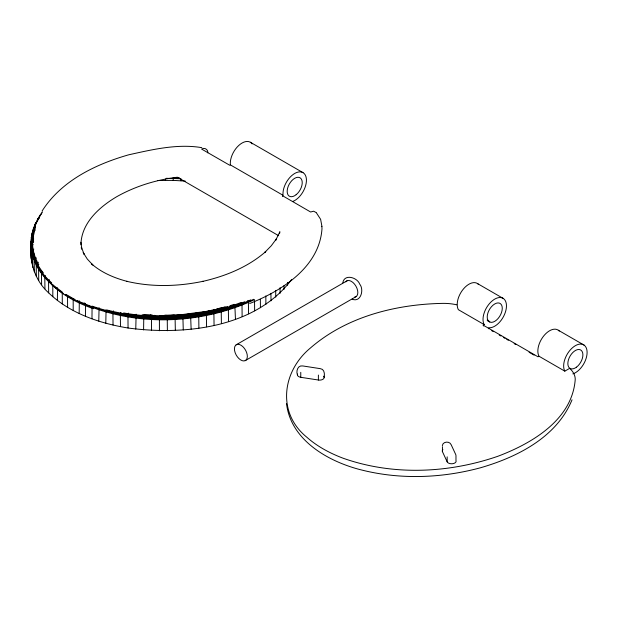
<?xml version="1.0" encoding="UTF-8"?>
<svg xmlns="http://www.w3.org/2000/svg" width="618" height="618" viewBox="0 0 618 618"><rect width="100%" height="100%" fill="white"/><g stroke="black" fill="none" stroke-linecap="round" stroke-linejoin="round"><path stroke-width="0.93" d="M489.572 321.932L488.807 321.422A10.645 6.141 -60 0 1 493.071 305.137A10.645 6.141 -60 0 1 502.094 310.267A10.645 6.141 -60 0 1 490.151 322.187L487.556 320.75M35.11 230.058L32.468 232.291C27.54 253.511 31.812 277.83 48.667 292.87C70.043 313.403 99.351 323.229 128.05 328.011C184.064 335.435 255.149 328.197 291.572 279.591M31.008 253.813L31.224 251.086M33.202 242.851L33.48 235.705L35.558 226.829L33.465 228.374L31.255 238.038L31.348 237.389M80.919 244.751C81.267 223.129 99.22 207.123 116.478 196.848C135.172 186.25 156.091 179.823 177.374 177.219L278.703 235.721M66.033 294.446L73.171 298.579L73.218 310.506M67.54 295.404L67.586 307.331M142.109 314.817L150.553 314.941L151.58 315.535L151.48 330.468M33.704 238.988L31 241.932C30.514 258.811 40.355 274.153 52.793 284.805L52.824 296.717M42.433 211.92L38.231 218.749M37.343 220.186L40.819 214.291L37.435 219.552M39.467 218.154L38.772 218.278L36.578 222.611L35.512 223.376L33.372 229.015L37.721 219.004M32.097 235.381L32.468 232.291M31 241.932L31.124 258.363M342.828 282.843C344.172 273.573 357.243 277.289 359.715 284.125C364.373 289.742 360.742 302.905 352.098 299.135M442.326 445.655C442.774 441.383 449.641 440.858 451.155 444.697L455.875 454.863M279.537 233.712L279.869 231.727L275.705 240.271L276.563 238.648L271.263 245.786L264.558 252.638L265.779 251.549C247.934 267.177 225.331 276.254 202.418 281.46L203.083 281.298C178.023 286.551 151.781 287.262 126.775 281.306L127.524 281.484C114.569 278.1 101.854 272.824 91.665 263.948L92.893 265.045L87.3 259.058L83.198 252.577L84.071 254.23L81.553 247.424M136.13 314.191L135.767 329.093M79.313 300.819L79.174 313.488M106.072 309.765L105.802 323.222M120.842 312.453L120.356 315.435L120.471 326.667M32.082 233.511L33.758 227.803M128.544 313.125L127.965 316.076L128.05 328.011M99.081 307.687L98.772 321.136M113.503 310.869L112.932 313.836L113.04 325.076M57.574 287.795L57.366 300.425M35.975 222.92C28.119 239.243 31.904 259.305 43.399 272.924M36.578 222.611C30.877 234.894 31.062 249.641 37.227 261.715M572.036 399.792C556.764 437.397 516.887 457.305 479.993 467.919L479.182 468.12C440.495 478.347 399.151 479.715 360.279 469.657L359.475 469.464C327.301 460.943 290.669 439.846 286.497 403.423M488.436 328.776L488.846 327.725L489.456 327.787A16.586 9.579 -60 0 0 506.242 308.637A16.586 9.579 -60 0 0 493.844 299.66A16.586 9.579 -60 0 0 483.724 323.639L484.18 324.589L483.206 325.161L483.724 326.049M35.126 224.566L38.772 218.278M35.226 223.932L35.512 223.376M49.316 279.606L48.559 281.63L48.667 292.87M45.601 275.643L44.82 277.644L44.929 288.876M42.07 211.07C61.128 180.974 95.133 164.427 128.359 154.902L129.17 154.701C152.739 149.502 177.605 143.561 201.816 147.656M42.302 271.565L41.499 273.527L41.607 284.767M39.436 267.37L38.617 269.309L38.725 280.549M40.093 215.257L41.846 212.901M38.316 262.217L36.269 264.334L36.284 276.231M34.145 253.844L32.669 256.153L32.777 267.393M282.534 196.377L282.982 194.145A16.586 9.579 -60 0 1 295.118 173.225A16.586 9.579 -60 0 1 306.381 181.584A16.586 9.579 -60 0 1 292.832 201.453M236.099 344.859L347.061 280.796M245.207 360.642A9.123 5.268 60 0 0 242.882 346.683A9.123 5.268 60 0 0 234.577 350.522A9.123 5.268 60 0 0 245.207 360.642L356.177 296.57M559.251 331.063A16.586 9.579 -60 0 0 544.211 335.35A16.586 9.579 -60 0 0 538.556 355.296L539.012 356.246L564.813 371.148L569.641 368.359L570.669 369.325A34.894 20.147 0 0 1 575.211 379.707C572.106 419.885 531.75 443.508 497.753 456.316C448.32 473.342 392.855 475.775 343.206 458.255A123.314 71.194 0 0 1 306.945 437.32C276.725 412.971 282.063 371.534 310.306 348.096C346.543 316.586 395.868 304.226 442.998 303.376A34.894 20.147 0 0 1 456.756 304.821M283.083 195.311L230.398 164.898L229.757 165.261L201.607 149.077C204.38 147.177 208.281 149.394 207.81 152.862M539.012 356.246L537.984 356.787L483.206 325.161M36.369 257.899L34.284 259.946L34.299 271.843M250.761 299.885C201.422 322.341 143.129 323.755 92.074 306.126L91.974 318.811M253.681 299.297C199.05 325.045 132.445 325.678 77.42 300.711M254.531 299.614C195.744 327.239 122.009 327.416 65.207 294.647M244.674 301.777C201.406 319.699 152.121 321.669 106.968 309.997M33.828 249.093L31.703 251.001L31.719 262.889M249.695 303.515C281.986 290.769 319.212 267.107 321.97 229.031A34.894 20.147 0 0 0 321.754 226.327M143.585 329.912L143.816 314.995C171.031 317.049 199.066 315.504 225.068 306.829M33.248 244.643C26.759 248.289 35.187 260 36.176 264.998C42.379 276.949 52.507 286.428 63.693 293.689M164.496 315.296L181.924 314.601L204.921 311.557L205.724 311.966L212.337 310.027L213.11 310.421L222.233 307.494M229.896 305.755L234.145 304.342L234.863 305.647L235.45 319.081M33.48 235.705L31.649 236.802C29.224 254.438 38.702 271.495 51.657 282.828M216.872 308.915L219.591 308.251L220.325 308.629L227.347 306.605L228.374 309.448L228.536 321.383M159.421 330.754L159.39 315.821L166.242 315.311L167.223 315.829L174.098 315.095L175.048 315.582L181.924 314.601L182.835 315.072L189.687 313.851L190.568 314.292L197.358 312.839L198.2 313.256L209.556 310.607M213.249 309.803L215.056 309.363M151.58 315.535L154.987 315.396M157.605 180.487L173.21 180.386L185.269 181.082M166.25 178.316L180.966 178.741L180.981 180.742M150.553 314.941L152.298 315.018M179.297 177.814L173.218 177.544L173.21 180.386M297.536 374.075A4.558 2.634 0 0 0 300.765 377.304L318.386 380.024A4.558 2.634 0 0 0 323.191 379.089A4.558 2.634 0 0 0 323.523 376.169M123.654 312.947C162.766 319.838 204.017 316.988 241.128 302.449L242.017 305.315L242.125 316.555M93.519 308.722C78.277 303.461 63.476 295.852 51.758 284.628M83.994 302.897L85.554 303.585L85.431 316.261M73.171 298.579L74.871 299.429M250.344 142.24L303.029 172.654M477.706 283.693L503.508 298.594M558.34 330.251L584.149 345.145M282.465 195.69L310.622 211.997L313.627 211.201L316.076 212.515M487.139 320.07L489.788 321.599M484.18 324.589L458.378 309.695L457.915 308.745A16.586 9.579 -60 0 1 463.577 288.799A16.586 9.579 -60 0 1 478.618 284.512M491.75 330.7L493.411 331.657M499.22 335.01L500.881 335.968M503.369 337.405L505.03 338.363M506.69 339.321L508.351 340.279M514.161 343.631L515.821 344.589M529.101 352.26L534.076 355.134M52.793 284.805L62.256 292.044L62.294 303.963M316.362 212.785L320.611 219.297L321.97 226.551M37.613 262.588L38.818 264.72M220.325 308.629L221.236 311.511L221.399 323.446M564.813 371.148L564.358 370.197A16.586 9.579 -60 0 1 573.504 346.914A16.586 9.579 -60 0 1 587.1 352.808A16.586 9.579 -60 0 1 572.855 373.882M442.442 446.683L442.442 451.65L447.162 461.824A4.558 2.634 0 0 0 452.755 463.685A4.558 2.634 0 0 0 455.976 460.464L455.976 455.497M213.11 310.421L213.905 313.326L214.06 325.261M247.849 300.41L248.421 302.573L248.529 313.805M205.724 311.966L206.404 314.894L206.551 326.829M33.133 240.17L33.666 241.978M198.2 313.256L198.757 316.207L198.896 328.143M190.568 314.292L191.132 329.201M182.835 315.072L183.268 329.989M80.919 242.271L81.746 248.444M81.275 247.401L81.506 249.162M175.048 315.582L175.342 330.514M230.398 164.898L230.298 163.731A16.586 9.579 -60 0 1 238.795 145.431A16.586 9.579 -60 0 1 252.136 143.894M167.223 315.829L167.385 330.769M287.555 282.418L287.586 285.23M284.017 285.586L284.048 289.332M280.047 287.687L280.101 293.303M275.69 290.584L275.752 297.142M270.939 293.334L271.008 300.827M265.817 295.922L265.902 304.35M260.356 299.266L260.433 307.694M254.539 300.549L254.639 310.846M165.392 178.973L165.408 180.302M447.162 456.856L447.162 461.824M324.133 377.482C324.805 374.338 324.55 368.977 320.309 368.66L302.781 365.949C297.969 364.968 295.883 370.908 297.382 374.755M318.386 375.064L318.386 380.024M300.765 372.337L300.765 377.304M442.442 451.65A4.558 2.634 0 0 1 442.897 449.649M345.794 281.87A9.123 5.268 60 0 1 355.945 286.188A9.123 5.268 60 0 1 354.608 297.134M576.424 367.2A10.645 6.141 -60 0 0 581.306 350.429A10.645 6.141 -60 0 0 568.398 359.977A10.645 6.141 -60 0 0 576.424 367.2M296.169 194.678A10.645 6.141 -60 0 0 300.371 178.007A10.645 6.141 -60 0 0 287.579 188.312A10.645 6.141 -60 0 0 296.169 194.678"/></g></svg>
